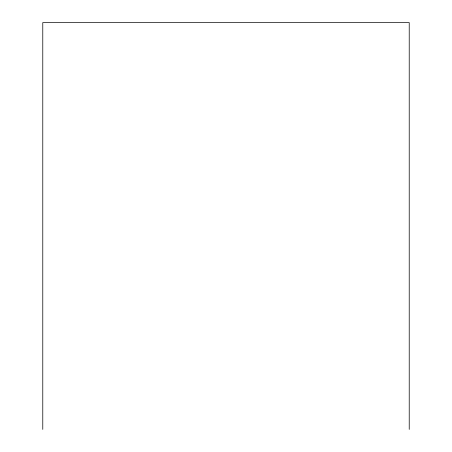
<?xml version="1.0" encoding="UTF-8"?>
<svg xmlns="http://www.w3.org/2000/svg" width="452" height="452" viewBox="0 0 452 452"><rect width="100%" height="100%" fill="white"/><g stroke="black" fill="none" stroke-linecap="round" stroke-linejoin="round"><path stroke-width="0.68" d="M409.224 429.4L409.224 22.6L42.776 22.6L42.776 429.4"/></g></svg>
